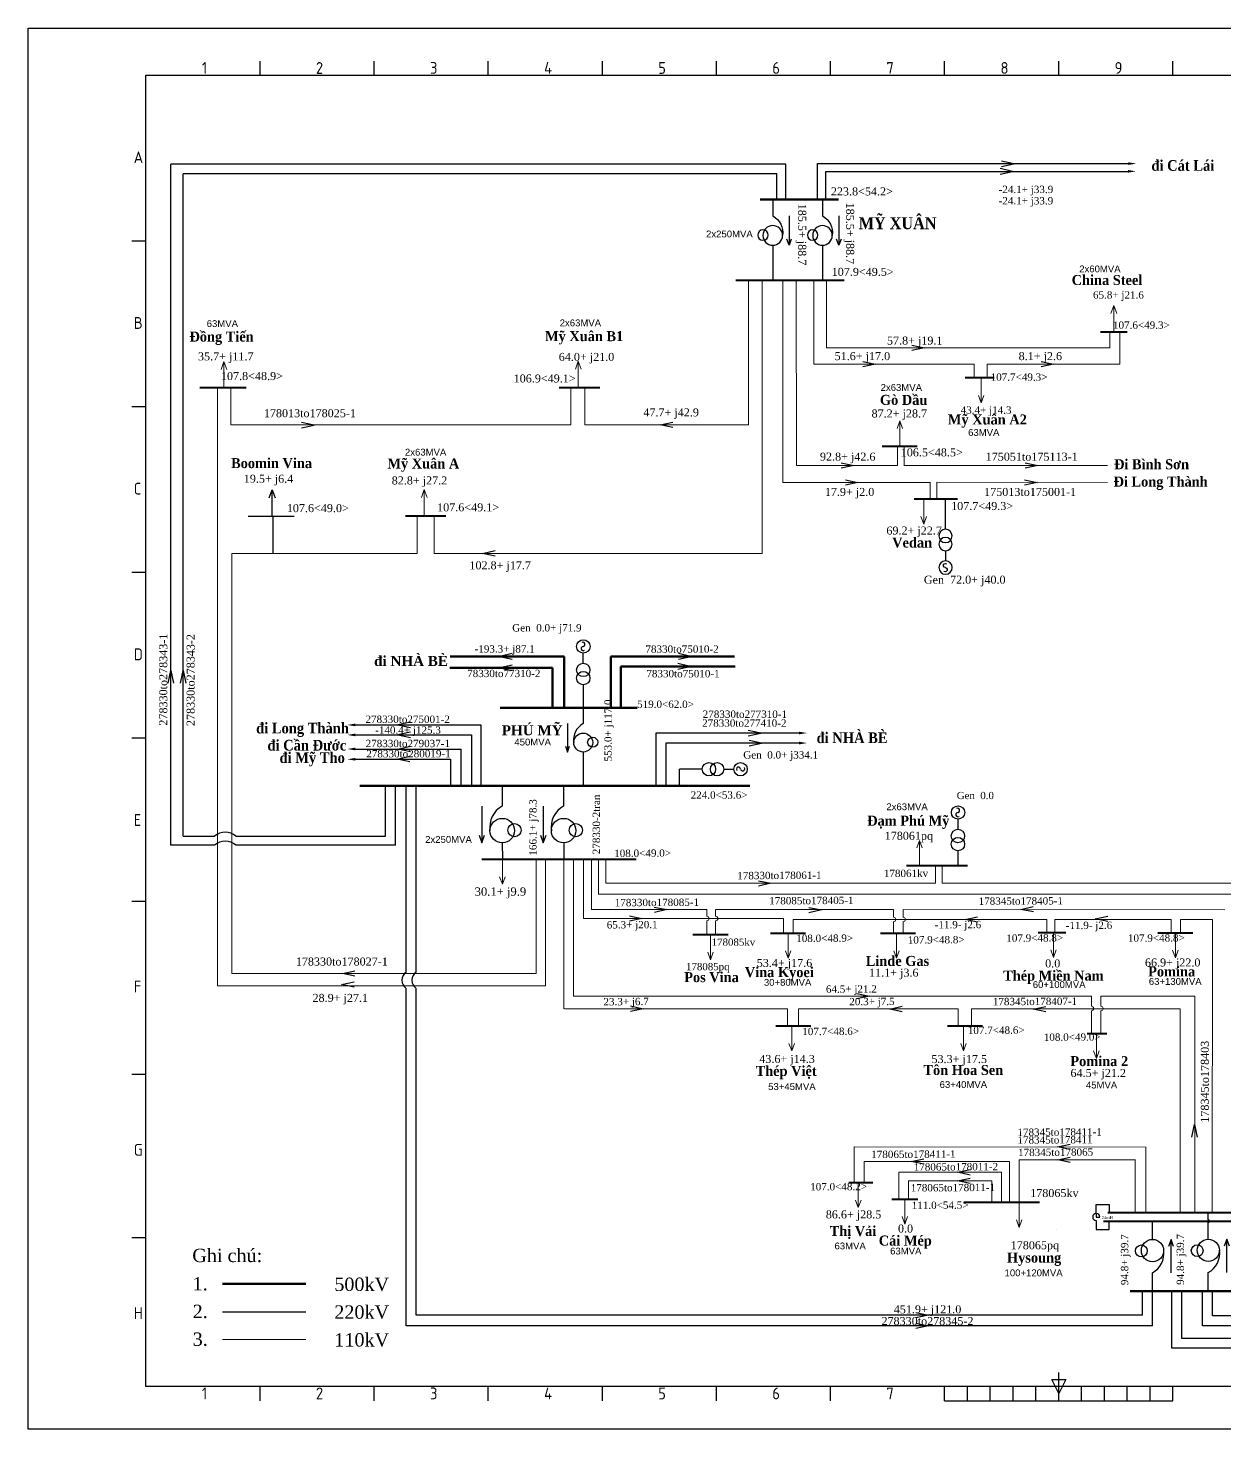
# Model space of a CAD drawing. Header units: millimetres. Extents: x 2932 to 7662, y 4157 to 14227.
# Drawn here: x 3676.9 to 3856.4, y 7070.2 to 7280.2 of the extents above; entities that cross this region are included whole.
import ezdxf
from ezdxf.enums import TextEntityAlignment as Align

# ---------------------------------------------------------------- set-up
doc = ezdxf.new("R2010")
doc.units = ezdxf.units.MM
doc.layers.get('Defpoints').update_dxf_attribs({"color": 8})
for name, color, linetype, lineweight in [('110kV_Bus20', 6, 'Continuous', 40), ('110kV_Line20', 5, 'Continuous', 13), ('110kV_LineHH', 5, 'Continuous', 13), ('220kV_Bushh', 4, 'Continuous', 53), ('220kV_Line', 4, 'Continuous', 25), ('220kV_Line20', 4, 'Continuous', 25), ('220kV_Linehh', 4, 'Continuous', 25), ('500kV_Bushh', 6, 'Continuous', 70), ('500kV_Linehh', 1, 'Continuous', 53), ('Generator', 4, 'Continuous', 25), ('Generator15', 4, 'Continuous', 25), ('Khung', 7, 'Continuous', 25), ('Load20', 7, 'Continuous', 15)]:
    doc.layers.add(name, color=color, linetype=linetype, lineweight=lineweight)
for name, color, linetype in [('110kV_Name20', 5, 'Continuous'), ('220kV_Namehh', 3, 'Continuous'), ('500kV_Namehh', 1, 'Continuous'), ('Legend', 7, 'Continuous'), ('MBAHH', 7, 'Continuous'), ('PSSE Flow', 2, 'Continuous'), ('PSSE Flow 20', 2, 'Continuous')]:
    doc.layers.add(name, color=color, linetype=linetype)
doc.layers.add('note', color=7, linetype='Continuous', plot=False)
doc.styles.add('110kV', font='timesbd.ttf')
doc.styles.add('220kV', font='timesbd.ttf')
doc.styles.add('500kV', font='timesbd.ttf')
doc.styles.add('ISO Proportional', font='isocp.shx')
doc.styles.add('Legend', font='times.ttf', dxfattribs={"height": 2.5})
doc.styles.add('NEW', font='arial.ttf', dxfattribs={"height": 2.5})
doc.styles.add('PSSE Flow', font='times.ttf')

# ---------------------------------------------------------------- blocks, each defined once
blk = doc.blocks.new('Khung A3')
at = {"linetype": 'Continuous', "ltscale": 1.6}
for points in [[(-370.81, 287), (-370.81, 290)], [(-346.62, 287), (-346.62, 290)], [(-322.44, 287), (-322.44, 290)], [(-298.25, 287), (-298.25, 290)], [(-274.06, 287), (-274.06, 290)], [(-249.88, 287), (-249.88, 290)], [(-225.69, 287), (-225.69, 290)], [(-201.5, 287), (-201.5, 290)], [(-177.31, 287), (-177.31, 290)], [(-398, 251.88), (-395, 251.88)], [(-398, 216.75), (-395, 216.75)], [(-398, 181.62), (-395, 181.62)], [(-398, 146.5), (-395, 146.5)], [(-398, 111.88), (-395, 111.88)], [(-398, 75.25), (-395, 75.25)], [(-398, 40.62), (-395, 40.62)], [(-370.81, 6), (-370.81, 9)], [(-346.62, 6), (-346.62, 9)], [(-322.44, 6), (-322.44, 9)], [(-298.25, 6), (-298.25, 9)], [(-274.06, 6), (-274.06, 9)], [(-249.88, 6), (-249.88, 9)], [(-225.69, 6), (-225.69, 9)], [(-177.31, 6), (-177.31, 9)]]:
    blk.add_lwpolyline(points, dxfattribs=at)
blk.add_lwpolyline([(-395, 287), (-8, 287), (-8, 9), (-395, 9)], close=True, dxfattribs=at)
at = {"layer": 'Defpoints', "linetype": 'Continuous', "ltscale": 1.6}
blk.add_lwpolyline([(-420, 297), (0, 297), (0, 0), (-420, 0)], close=True, dxfattribs=at)
at = {"layer": 'Khung'}
for p, q in [((-201.5, 9), (-201.5, 12)), ((-203, 10.5), (-200, 10.5)), ((-201.5, 7.5), (-203, 10.5)), ((-200, 10.5), (-201.5, 7.5))]:
    blk.add_line(p, q, dxfattribs=at)
at = {"layer": 'Khung', "ltscale": 1.6}
blk.add_line((-225.69, 6), (-177.31, 6), dxfattribs=at)
for points in [[(-220.85, 6), (-220.85, 9)], [(-216.01, 6), (-216.01, 9)], [(-211.18, 6), (-211.18, 9)], [(-206.34, 6), (-206.34, 9)], [(-201.5, 6), (-201.5, 9)], [(-196.66, 6), (-196.66, 9)], [(-191.82, 6), (-191.82, 9)], [(-186.99, 6), (-186.99, 9)], [(-182.15, 6), (-182.15, 9)]]:
    blk.add_lwpolyline(points, dxfattribs=at)
at = {"linetype": 'Continuous', "ltscale": 1.6, "style": 'ISO Proportional'}
for s, p in [('1', (-383.16, 287.29)), ('2', (-358.98, 287.29)), ('3', (-334.79, 287.29)), ('4', (-310.6, 287.29)), ('5', (-286.41, 287.29)), ('6', (-262.23, 287.29)), ('7', (-238.04, 287.29)), ('8', (-213.85, 287.29)), ('9', (-189.66, 287.29)), ('A', (-397.6, 268.35)), ('B', (-397.6, 233.23)), ('C', (-397.6, 198.1)), ('D', (-397.6, 162.98)), ('E', (-397.6, 127.85)), ('F', (-397.59, 92.56)), ('G', (-397.59, 57.94)), ('H', (-397.59, 23.31)), ('1', (-383.16, 6.29)), ('2', (-358.98, 6.29)), ('3', (-334.79, 6.29)), ('4', (-310.6, 6.29)), ('5', (-286.41, 6.29)), ('6', (-262.23, 6.29)), ('7', (-238.04, 6.29))]:
    blk.add_text(s, height=2.5, dxfattribs=at).set_placement(p)
blk = doc.blocks.new('*U97')
blk.add_lwpolyline([(0, 0), (0, -2.5, 0.31334), (-1.51, -5.5, -0.06873)], format="xyb")
for points in [[(-2.5, -2.5), (-2.5, -7)], [(-2.84, -6.06), (-2.5, -7), (-2.16, -6.06)], [(0, -7), (0, -9)]]:
    blk.add_lwpolyline(points)
for centre, radius in [((0, -5.5), 1.5), ((1.5, -5.45), 0.8)]:
    blk.add_circle(centre, radius)
blk = doc.blocks.new('*U9')
for points in [[(-1.86, 0.29), (-2.66, 0), (-1.86, -0.29)], [(0, 0), (-2.66, 0)]]:
    blk.add_lwpolyline(points)
blk = doc.blocks.new('*U7')
at = {"layer": 'PSSE Flow 20'}
blk.add_lwpolyline([(1.58, 0.34), (0, 0), (1.58, -0.34)], dxfattribs=at)
blk = doc.blocks.new('*U3')
for points in [[(0, 7), (0, 9)], [(2.84, 6.06), (2.5, 7), (2.16, 6.06)], [(2.5, 2.5), (2.5, 7)]]:
    blk.add_lwpolyline(points)
blk.add_lwpolyline([(0, 0), (0, 2.5, 0.31334), (1.51, 5.5, -0.06873)], format="xyb")
for centre, radius in [((0, 5.5), 1.5), ((-1.5, 5.45), 0.8)]:
    blk.add_circle(centre, radius)
blk = doc.blocks.new('*U8')
at = {"layer": 'MBAHH'}
for p, q in [((2.75, 0), (0, 0)), ((11.94, -0.02), (16.29, -0.02))]:
    blk.add_line(p, q, dxfattribs=at)
for centre in [(5.61, -0.01), (9.08, -0.01), (19.14, -0.03)]:
    blk.add_circle(centre, 2.86, dxfattribs=at)
for centre, radius, start, end in [((18.24, 0.01), 0.902, 357.46716, 214.21183), ((20.03, 0.17), 0.91, 192.84246, 33.32913)]:
    blk.add_arc(centre, radius, start, end, dxfattribs=at)
blk = doc.blocks.new('*U129')
for points in [[(0.29, 1.86), (0, 2.66), (-0.29, 1.86)], [(0, 0), (0, 2.66)]]:
    blk.add_lwpolyline(points)
blk = doc.blocks.new('*U128')
at = {"layer": 'PSSE Flow 20'}
blk.add_lwpolyline([(-1.58, -0.34), (0, 0), (-1.58, 0.34)], dxfattribs=at)
blk = doc.blocks.new('*U336')
for points in [[(-6.07, 2.81), (-7.01, 2.47), (-6.07, 2.13)], [(-2.51, 2.49), (-7.01, 2.47)], [(-7, -0.03), (-9, -0.04)]]:
    blk.add_lwpolyline(points)
blk.add_lwpolyline([(0, 0), (-2.5, -0.01, 0.31334), (-5.51, 1.48, -0.06873)], format="xyb")
for centre, radius in [((-5.5, -0.02), 1.5), ((-5.44, -1.52), 0.8)]:
    blk.add_circle(centre, radius)
blk = doc.blocks.new('*U337')
at = {"layer": 'PSSE Flow 20'}
blk.add_lwpolyline([(1.59, 0.29), (0, 0), (1.57, -0.38)], dxfattribs=at)
blk = doc.blocks.new('*U133')
at = {"layer": 'PSSE Flow 20'}
blk.add_lwpolyline([(-0.34, 1.58), (0, 0), (0.34, 1.58)], dxfattribs=at)

msp = doc.modelspace()

# ---------------------------------------------------------------- linework, layer by layer
at = {"layer": '110kV_Bus20'}
for p, q in [((3799.29, 7242.33), (3783.03, 7242.33)), ((3841.7, 7234.59), (3837.7, 7234.59)), ((3821.78, 7227.75), (3817.41, 7227.75)), ((3709.62, 7226.22), (3702.71, 7226.22)), ((3762.64, 7226.24), (3756.58, 7226.24)), ((3804.99, 7217.51), (3810.24, 7217.51)), ((3809.77, 7209.59), (3816.27, 7209.59)), ((3739.56, 7206.99), (3733.5, 7206.99)), ((3744.98, 7155.59), (3768.08, 7155.59)), ((3808.65, 7154.63), (3817.79, 7154.63)), ((3776.62, 7144.27), (3781.87, 7144.27)), ((3788.25, 7144.5), (3793.5, 7144.5)), ((3804.72, 7144.5), (3809.97, 7144.5)), ((3828.36, 7144.61), (3832.5, 7144.61)), ((3846.31, 7144.56), (3851.56, 7144.56)), ((3789.02, 7130.61), (3794.27, 7130.61)), ((3814.79, 7130.61), (3820.04, 7130.61)), ((3835.71, 7129.47), (3838.65, 7129.47)), ((3799.98, 7107.12), (3803.56, 7107.12)), ((3806.42, 7104.64), (3810.33, 7104.64)), ((3817.21, 7104.16), (3828.54, 7104.16)), ((3838.15, 7101.32), (3872.18, 7101.32)), ((3838.83, 7102.64), (3872.76, 7102.64))]:
    msp.add_line(p, q, dxfattribs=at)
at = {"layer": '110kV_Line20'}
for p, q in [((3790.09, 7212.05), (3790.09, 7242.33)), ((3792.14, 7214.61), (3792.08, 7242.33)), ((3794.74, 7229.79), (3794.74, 7242.33)), ((3796.65, 7232.24), (3796.65, 7242.33)), ((3839.09, 7234.59), (3839.09, 7232.19)), ((3840.63, 7234.59), (3840.63, 7229.79)), ((3815.65, 7232.24), (3796.65, 7232.24)), ((3839.09, 7232.24), (3815.65, 7232.24)), ((3818.78, 7229.79), (3794.74, 7229.79)), ((3818.78, 7227.75), (3818.78, 7229.79)), ((3840.63, 7229.79), (3820.7, 7229.79)), ((3820.7, 7227.75), (3820.7, 7229.79)), ((3705.35, 7226.22), (3705.34, 7136.59)), ((3707.32, 7226.22), (3707.32, 7220.68)), ((3758.33, 7226.22), (3758.33, 7220.68)), ((3760.39, 7226.22), (3760.39, 7220.68)), ((3807.26, 7217.54), (3807.26, 7214.61)), ((3808.26, 7217.51), (3808.26, 7214.61)), ((3807.26, 7214.61), (3792.14, 7214.61)), ((3838.75, 7214.61), (3808.21, 7214.61)), ((3812.17, 7212.05), (3790.09, 7212.05)), ((3812.17, 7212.09), (3812.17, 7209.59)), ((3813.17, 7212.09), (3813.17, 7209.59)), ((3838.75, 7212.06), (3813.17, 7212.09)), ((3735.25, 7206.97), (3735.25, 7201.43)), ((3737.82, 7206.98), (3737.82, 7201.43)), ((3735.25, 7201.43), (3707.5, 7201.43)), ((3707.5, 7201.43), (3707.5, 7138.46)), ((3787.01, 7201.43), (3737.82, 7201.43)), ((3753.09, 7155.59), (3753.09, 7138.46)), ((3754.5, 7136.62), (3754.5, 7155.59)), ((3757.24, 7133.17), (3757.25, 7155.64)), ((3758.73, 7155.59), (3758.73, 7135.05)), ((3760.21, 7155.59), (3760.21, 7146.68)), ((3761.4, 7155.57), (3761.4, 7148.04)), ((3762.47, 7155.57), (3762.47, 7150.36)), ((3763.54, 7155.59), (3763.54, 7152)), ((3812.98, 7154.63), (3812.98, 7152)), ((3813.98, 7154.63), (3813.98, 7152)), ((3763.54, 7152), (3812.98, 7152)), ((3813.98, 7152), (3928.87, 7152)), ((3762.47, 7150.36), (3928.84, 7150.36)), ((3761.4, 7148.04), (3778.69, 7148.04)), ((3778.69, 7148.04), (3778.69, 7147.01)), ((3780.01, 7148.04), (3780.01, 7147.01)), ((3780.01, 7148.04), (3806.68, 7148.04)), ((3806.68, 7148.04), (3806.68, 7146.89)), ((3808.12, 7148.04), (3808.12, 7146.89)), ((3808.12, 7148.04), (3856.37, 7148.01)), ((3790.2, 7146.68), (3760.21, 7146.68)), ((3778.69, 7146.34), (3778.69, 7144.27)), ((3780.01, 7146.34), (3780.01, 7144.27)), ((3790.2, 7146.68), (3790.2, 7144.5)), ((3791.65, 7146.55), (3791.65, 7144.5)), ((3791.65, 7146.55), (3829.65, 7146.55)), ((3806.68, 7146.22), (3806.68, 7144.5)), ((3808.12, 7146.22), (3808.12, 7144.5)), ((3829.65, 7146.55), (3829.65, 7144.61)), ((3830.86, 7146.55), (3830.86, 7144.61)), ((3830.86, 7146.55), (3848.31, 7146.55)), ((3848.31, 7146.55), (3848.31, 7144.56)), ((3849.7, 7146.55), (3849.7, 7144.56)), ((3849.7, 7146.55), (3854.48, 7146.54)), ((3705.34, 7136.59), (3754.5, 7136.62)), ((3707.5, 7138.46), (3753.09, 7138.46)), ((3836.35, 7135.05), (3758.73, 7135.05)), ((3836.35, 7135.05), (3836.35, 7133.54)), ((3837.77, 7135.05), (3837.77, 7133.54)), ((3837.77, 7135.05), (3851.83, 7135.05)), ((3757.37, 7133.17), (3790.77, 7133.17)), ((3790.77, 7130.61), (3790.77, 7133.17)), ((3792.42, 7130.61), (3792.42, 7133.17)), ((3792.42, 7133.17), (3816.37, 7133.17)), ((3816.37, 7130.61), (3816.37, 7133.17)), ((3818.35, 7130.61), (3818.35, 7133.17)), ((3818.35, 7133.17), (3849.66, 7133.17)), ((3836.35, 7132.86), (3836.35, 7129.47)), ((3837.77, 7132.86), (3837.77, 7129.47)), ((3849.66, 7133.17), (3849.66, 7102.64)), ((3800.76, 7112.46), (3844.49, 7112.43)), ((3800.76, 7112.46), (3800.76, 7107.12)), ((3844.49, 7112.46), (3844.49, 7102.64)), ((3802.3, 7110.28), (3824.05, 7110.27)), ((3802.3, 7110.28), (3802.3, 7107.12)), ((3824.05, 7110.27), (3824.05, 7104.16)), ((3825.51, 7110.52), (3825.51, 7104.16)), ((3825.51, 7110.52), (3842.88, 7110.52)), ((3842.88, 7110.54), (3842.88, 7102.64)), ((3807.48, 7108.64), (3807.48, 7104.64)), ((3807.48, 7108.64), (3822.87, 7108.64)), ((3821.41, 7107.35), (3808.94, 7107.35)), ((3808.94, 7107.35), (3808.94, 7104.64)), ((3821.41, 7107.35), (3821.41, 7104.16)), ((3822.87, 7108.64), (3822.87, 7104.16)), ((3706.1, 7083.57), (3718.6, 7083.57))]:
    msp.add_line(p, q, dxfattribs=at)
for centre in [(3778.69, 7146.68), (3780.01, 7146.68), (3806.68, 7146.55), (3808.12, 7146.55), (3836.34, 7133.2), (3837.77, 7133.2)]:
    msp.add_arc(centre, 0.337, 270, 90, dxfattribs=at)
at = {"layer": '110kV_LineHH'}
for p, q in [((3784.95, 7220.68), (3784.95, 7242.33)), ((3787.01, 7242.33), (3787.01, 7201.43)), ((3735.22, 7220.68), (3758.33, 7220.68)), ((3760.39, 7220.68), (3784.95, 7220.68))]:
    msp.add_line(p, q, dxfattribs=at)
for points in [[(3707.32, 7220.68), (3735.28, 7220.68)], [(3854.48, 7146.54), (3854.44, 7102.64)], [(3851.83, 7135.05), (3851.83, 7102.64)]]:
    msp.add_lwpolyline(points, dxfattribs=at)
msp.add_lwpolyline([(3831.14, 7100.01), (3831.14, 7100.01)], close=True, dxfattribs=at)
at = {"layer": '220kV_Bushh'}
for p, q in [((3786.7, 7254.47), (3798.45, 7254.47)), ((3726.7, 7166.58), (3785.15, 7166.58)), ((3842.17, 7090.84), (3863.02, 7090.84))]:
    msp.add_line(p, q, dxfattribs=at)
at = {"layer": '220kV_Line'}
for p, q in [((3837.08, 7102.48), (3837.08, 7103.83)), ((3837.08, 7103.83), (3839.02, 7103.83)), ((3839.02, 7103.83), (3839.02, 7102.64)), ((3837.08, 7102.48), (3837.07, 7101.94)), ((3837.08, 7101.94), (3837.62, 7101.94)), ((3837.08, 7101.4), (3837.08, 7100.08)), ((3839.02, 7100.08), (3839.02, 7101.32)), ((3837.08, 7100.08), (3839.02, 7100.08))]:
    msp.add_line(p, q, dxfattribs=at)
msp.add_arc((3837.08, 7101.94), 0.54, 0, 270, dxfattribs=at)
at = {"layer": '220kV_Line20'}
for points in [[(3841.81, 7258.9), (3843.01, 7258.7), (3841.81, 7258.5)], [(3841.89, 7260.06), (3843.09, 7259.86), (3841.89, 7259.66)], [(3726.01, 7175.91), (3724.81, 7175.71), (3726.01, 7175.51)], [(3726.01, 7174.41), (3724.81, 7174.21), (3726.01, 7174.01)], [(3792.52, 7174.69), (3793.72, 7174.49), (3792.52, 7174.29)], [(3725.99, 7172.3), (3724.79, 7172.1), (3725.99, 7171.9)], [(3792.52, 7173.19), (3793.72, 7172.99), (3792.52, 7172.79)], [(3725.99, 7170.76), (3724.79, 7170.56), (3725.99, 7170.36)]]:
    msp.add_solid(points, dxfattribs=at)
at = {"layer": '220kV_Linehh'}
for p, q in [((3698.33, 7157.7), (3698.33, 7259.78)), ((3790.56, 7259.78), (3698.33, 7259.78)), ((3700.19, 7159.04), (3700.19, 7258.34)), ((3789.2, 7258.34), (3700.19, 7258.34)), ((3789.2, 7254.47), (3789.2, 7258.34)), ((3790.56, 7254.47), (3790.56, 7259.78)), ((3795.26, 7254.48), (3795.26, 7259.86)), ((3795.26, 7259.86), (3841.89, 7259.86)), ((3796.52, 7254.46), (3796.52, 7258.7)), ((3796.52, 7258.7), (3841.81, 7258.7)), ((3716.85, 7206.97), (3709.94, 7206.97)), ((3713.63, 7206.97), (3713.63, 7201.43)), ((3726.01, 7175.71), (3744.84, 7175.71)), ((3792.52, 7174.49), (3771.03, 7174.49)), ((3726.01, 7174.21), (3743.4, 7174.21)), ((3792.52, 7172.99), (3772.57, 7172.99)), ((3725.87, 7172.1), (3741.88, 7172.1)), ((3725.87, 7170.6), (3740.28, 7170.6)), ((3730.52, 7159.04), (3730.52, 7166.58)), ((3732.02, 7157.7), (3732.02, 7166.58)), ((3733.62, 7138.67), (3733.62, 7166.58)), ((3735.12, 7138.67), (3735.12, 7166.58)), ((3733.62, 7085.61), (3733.62, 7136.19)), ((3735.12, 7087.23), (3735.12, 7136.19)), ((3845.5, 7087.23), (3845.5, 7093.4)), ((3845.5, 7085.61), (3845.5, 7090.84)), ((3848.39, 7082.26), (3848.39, 7090.84)), ((3849.89, 7083.74), (3849.89, 7090.84)), ((3853, 7085.61), (3853, 7090.84)), ((3854.5, 7087.11), (3854.5, 7090.84)), ((3706.1, 7087.73), (3718.6, 7087.73)), ((3783.69, 7087.23), (3735.12, 7087.22)), ((3844, 7087.23), (3783.69, 7087.23)), ((3915.94, 7087.11), (3854.5, 7087.11)), ((3783.69, 7085.61), (3733.62, 7085.61)), ((3845.5, 7085.61), (3783.69, 7085.61)), ((3953.73, 7085.61), (3853, 7085.61))]:
    msp.add_line(p, q, dxfattribs=at)
at = {"layer": '220kV_Linehh', "color": 4}
for p, q in [((3744.84, 7175.71), (3744.84, 7166.58)), ((3771.03, 7174.49), (3771.03, 7166.58)), ((3743.4, 7174.21), (3743.4, 7166.58)), ((3772.57, 7172.99), (3772.57, 7166.58)), ((3740.28, 7170.6), (3740.28, 7166.58)), ((3741.88, 7166.58), (3741.88, 7172.1)), ((3704.91, 7157.7), (3698.33, 7157.7)), ((3700.19, 7159.04), (3704.91, 7159.04)), ((3708.1, 7159.04), (3730.52, 7159.04)), ((3732.02, 7157.7), (3708.1, 7157.7)), ((3845.51, 7100.8), (3845.51, 7101.32)), ((3853.87, 7101.51), (3853.87, 7102.64)), ((3853.87, 7100.84), (3853.87, 7101.12)), ((3844, 7087.23), (3844, 7090.84)), ((3957.38, 7082.26), (3848.39, 7082.26)), ((3955.89, 7083.74), (3849.89, 7083.74))]:
    msp.add_line(p, q, dxfattribs=at)
at = {"layer": '500kV_Bushh'}
msp.add_line((3747.72, 7178.26), (3768.24, 7178.26), dxfattribs=at)
at = {"layer": '500kV_Linehh'}
for p, q in [((3757.33, 7185.99), (3740.23, 7185.99)), ((3757.33, 7185.99), (3757.33, 7178.26)), ((3764.32, 7185.99), (3782.83, 7185.99)), ((3764.32, 7185.99), (3764.32, 7178.18)), ((3755.57, 7184.28), (3740.16, 7184.28)), ((3755.57, 7184.28), (3755.57, 7178.26)), ((3765.82, 7184.49), (3782.95, 7184.49)), ((3765.82, 7184.49), (3765.82, 7178.26)), ((3706.1, 7091.9), (3718.6, 7091.9))]:
    msp.add_line(p, q, dxfattribs=at)
at = {"layer": 'Defpoints', "color": 4}
for centre, radius, start, end in [((3706.5, 7157.18), 2.45, 49.3745, 130.6255), ((3706.5, 7155.84), 2.45, 49.3745, 130.6255), ((3734.49, 7137.43), 1.51, 124.8694, 235.1306), ((3735.99, 7137.43), 1.51, 124.8694, 235.1306), ((3853.87, 7101.32), 0.199, 269.9889, 89.9889)]:
    msp.add_arc(centre, radius, start, end, dxfattribs=at)
at = {"layer": 'Generator'}
msp.add_line((3814.47, 7206), (3814.47, 7209.59), dxfattribs=at)
at = {"layer": 'Generator15'}
for p, q in [((3760.17, 7180.77), (3760.17, 7178.26)), ((3774.59, 7166.59), (3774.59, 7169.09)), ((3777.05, 7169.08), (3774.59, 7169.09)), ((3816.34, 7155.88), (3816.34, 7154.63))]:
    msp.add_line(p, q, dxfattribs=at)
at = {"layer": 'MBAHH'}
for p, q in [((3788.58, 7245.67), (3788.58, 7242.33)), ((3796.03, 7245.67), (3796.03, 7242.33)), ((3760.16, 7169.76), (3760.16, 7166.58))]:
    msp.add_line(p, q, dxfattribs=at)

# ---------------------------------------------------------------- block references
at = {"layer": '110kV_Line20', "yscale": 1.19094488188949, "zscale": 1.19094488188949}
for name, p, xscale, rotation in [('*U7', (3824.54, 7258.7), 1.19094488188949, 180), ('*U7', (3824.74, 7259.83), 1.19094488188949, 180), ('*U7', (3828.21, 7212.05), -1.19094488188949, 359.9999999999919), ('*U7', (3851.78, 7115.79), -1.19094488188949, 89.99999999999994), ('*U133', (3831.28, 7112.46), -1.19094488188949, 270), ('*U133', (3809.35, 7110.28), -1.19094488188949, 270), ('*U133', (3831.29, 7110.53), -1.19094488188949, 270)]:
    msp.add_blockref(name, p, dxfattribs=dict(at, xscale=xscale, rotation=rotation))
for p, xscale in [((3811.3, 7232.24), -1.19094488188949), ((3803.98, 7229.79), -1.19094488188949), ((3830.67, 7229.79), -1.19094488188949), ((3800.71, 7214.61), -1.19094488188949), ((3828.3, 7214.61), -1.19094488188949), ((3801.35, 7212.05), -1.19094488188949), ((3732.37, 7175.71), 1.19094488188949), ((3732.37, 7174.21), 1.19094488188949), ((3811.92, 7087.23), -1.19094488188949), ((3811.92, 7085.61), -1.19094488188949)]:
    msp.add_blockref('*U7', p, dxfattribs=dict(at, xscale=xscale))
at = {"layer": '220kV_Linehh', "yscale": 1.19094488188949, "zscale": 1.19094488188949}
for name, p, xscale in [('*U128', (3719.82, 7220.65), 1.19094488188949), ('*U128', (3771.72, 7220.68), -1.19094488188949), ('*U128', (3745.07, 7201.43), -1.19094488188949), ('*U7', (3747.65, 7185.99), 1.19094488188949), ('*U7', (3747.65, 7184.28), 1.19094488188949), ('*U128', (3786.77, 7174.49), 1.19094488188949), ('*U128', (3732.39, 7172.1), -1.19094488188949), ('*U128', (3786.9, 7172.99), 1.19094488188949), ('*U128', (3732.27, 7170.6), -1.19094488188949), ('*U337', (3788.31, 7152.01), -1.19094488188949), ('*U337', (3772.7, 7148.04), -1.19094488188949), ('*U337', (3795.86, 7148), -1.19094488188949), ('*U128', (3836.93, 7146.63), -1.19094488188949), ('*U128', (3817.41, 7146.53), -1.19094488188949), ('*U128', (3724.06, 7138.46), -1.19094488188949), ('*U128', (3723.95, 7136.8), -1.19094488188949), ('*U128', (3806.11, 7133.12), -1.19094488188949), ('*U128', (3827.63, 7133.11), -1.19094488188949), ('*U128', (3816.27, 7108.64), -1.19094488188949), ('*U128', (3816.27, 7107.35), -1.19094488188949)]:
    msp.add_blockref(name, p, dxfattribs=dict(at, xscale=xscale))
for name, p, xscale, rotation in [('*U7', (3776.21, 7184.49), 1.19094488188949, 180), ('*U7', (3776.31, 7185.99), 1.19094488188949, 180), ('*U128', (3698.33, 7183.85), -1.19094488188949, 270), ('*U128', (3700.19, 7183.85), -1.19094488188949, 270), ('*U128', (3768.97, 7146.68), -1.19094488188949, 180), ('*U337', (3825.76, 7148.04), -1.19094488188949, 180), ('*U128', (3803.06, 7135.05), -1.19094488188949, 180), ('*U128', (3769.14, 7133.17), -1.19094488188949, 180)]:
    msp.add_blockref(name, p, dxfattribs=dict(at, xscale=xscale, rotation=rotation))
at = {"layer": 'Defpoints', "xscale": -1.501988767751273, "yscale": 1.501988767751273, "zscale": 1.501988767751273}
msp.add_blockref('*U129', (3713.54, 7206.97), dxfattribs=at)
at = {"layer": 'Generator', "xscale": -0.3500602700837911, "yscale": 0.3500602700837911, "zscale": 0.3500602700837911, "rotation": 90.00000035443963}
msp.add_blockref('*U8', (3814.47, 7206), dxfattribs=at)
at = {"layer": 'Generator15', "xscale": 0.3500602700837911, "yscale": 0.3500602700837911, "zscale": 0.3500602700837911}
for p, rotation in [((3760.17, 7180.77), 90), ((3777.05, 7169.08), 359.9403041457299), ((3816.34, 7155.88), 90)]:
    msp.add_blockref('*U8', p, dxfattribs=dict(at, rotation=rotation))
at = {"layer": 'Khung', "xscale": 0.7071428571428572, "yscale": 0.7071428571428572, "zscale": 0.7071428571428572}
msp.add_blockref('Khung A3', (3973.94, 7070.16), dxfattribs=at)
at = {"layer": 'Load20', "yscale": 1.501988767751273, "zscale": 1.501988767751273}
for p, xscale in [((3839.7, 7234.59), 1.501988767751273), ((3706.31, 7226.22), -1.501988767751273), ((3759.42, 7226.24), -1.501988767751273), ((3736.34, 7206.99), -1.501988767751273)]:
    msp.add_blockref('*U129', p, dxfattribs=dict(at, xscale=xscale))
at = {"layer": 'Load20'}
for p, xscale, yscale, zscale, rotation in [((3819.81, 7227.75), 1.417322834645668, 1.417322834645668, 1.417322834645668, 89.99939019804052), ((3807.62, 7217.51), 1.417322834645668, 1.417322834645668, 1.417322834645668, 270), ((3811.2, 7209.59), -1.417322834645668, 1.417322834645668, 1.417322834645668, 269.9999999999757), ((3810.58, 7154.63), -1.417322834645668, 1.417322834645668, 1.417322834645668, 89.99999999997569), ((3748.04, 7155.59), -1.417322834645668, 1.417322834645668, 1.417322834645668, 269.9999999999757), ((3779.24, 7144.27), -1.417322834645668, 1.417322834645668, 1.417322834645668, 269.9999999999757), ((3790.88, 7144.5), -1.417322834645668, 1.417322834645668, 1.417322834645668, 269.9999999999757), ((3807.12, 7144.5), -1.417322834645668, 1.417322834645668, 1.417322834645668, 269.9999999999757), ((3830.65, 7144.61), -1.417322834645668, 1.417322834645668, 1.417322834645668, 269.9999999999757), ((3848.93, 7144.56), -1.417322834645668, 1.417322834645668, 1.417322834645668, 269.9999999999757), ((3791.42, 7130.61), 1.417322834645664, 1.417322834645664, 1.417322834645664, 90.0000000000243), ((3817.18, 7130.61), 1.417322834645664, 1.417322834645664, 1.417322834645664, 90.00000000002431), ((3837.09, 7129.47), -1.417322834645668, 1.417322834645668, 1.417322834645668, 269.9999999999757), ((3801.4, 7107.12), -1.417322834645668, 1.417322834645668, 1.417322834645668, 269.9999999999757), ((3808.38, 7104.64), -1.417322834645668, 1.417322834645668, 1.417322834645668, 269.9999999999757), ((3825.51, 7104.16), -1.417322834645668, 1.417322834645668, 1.417322834645668, 269.9999999999757)]:
    msp.add_blockref('*U9', p, dxfattribs=dict(at, xscale=xscale, yscale=yscale, zscale=zscale, rotation=rotation))
at = {"layer": 'MBAHH'}
for name, p, xscale, yscale, zscale, rotation in [('*U3', (3788.58, 7254.47), -0.9780274210252279, 0.9780274210252279, 0.9780274210252279, 180), ('*U3', (3796.03, 7254.47), -0.9780274210252279, 0.9780274210252279, 0.9780274210252279, 180), ('*U3', (3760.17, 7178.26), 0.9444448577243298, 0.9444448577243298, 0.9444448577243298, 180), ('*U336', (3748, 7166.61), 1.226456450418833, 1.226456450418833, 1.226456450418833, 89.99999999995109), ('*U336', (3757.2, 7166.61), 1.226456450418833, 1.226456450418833, 1.226456450418833, 89.99999999995109), ('*U97', (3853.87, 7090.84), 1.111111516287542, 1.111111516287542, 1.111111516287542, 180), ('*U97', (3845.5, 7090.8), 1.111111516287542, 1.111111516287542, 1.111111516287542, 180)]:
    msp.add_blockref(name, p, dxfattribs=dict(at, xscale=xscale, yscale=yscale, zscale=zscale, rotation=rotation))

# ---------------------------------------------------------------- texts
at = {"layer": '110kV_Name20', "style": '110kV', "width": 0.95}
for s, p in [('China Steel', (3838.68, 7241.66)), ('Đồng Tiến', (3705.95, 7233.18)), ('Mỹ Xuân B1', (3760.3, 7233.24)), ('Mỹ Xuân A2', (3820.75, 7220.75)), ('Mỹ Xuân A', (3736.2, 7214.15))]:
    msp.add_text(s, height=1.5, dxfattribs=at).set_placement(p, align=Align.CENTER)
for s, p in [('Gò Dầu', (3804.64, 7223.69)), ('Đi Bình Sơn', (3839.74, 7214.04)), ('Đi Long Thành', (3839.66, 7211.44)), ('Cái Mép', (3804.47, 7097.66))]:
    msp.add_text(s, height=1.5, dxfattribs=at).set_placement(p)
for s, p in [('Vedan', (3806.48, 7202.3)), ('Đạm Phú Mỹ', (3802.73, 7160.61)), ('Linde Gas', (3802.52, 7139.58)), ('Pos Vina', (3775.3, 7137.15)), ('Vina Kyoei', (3784.39, 7137.9)), ('Thép Miền Nam', (3823.12, 7137.38)), ('Pomina', (3844.85, 7138)), ('Pomina 2', (3833.18, 7124.56)), ('Thép Việt', (3786.01, 7123.09)), ('Tôn Hoa Sen', (3811.16, 7123.23)), ('Thị Vải', (3797.11, 7099.09)), ('Hysoung ', (3823.69, 7095.11))]:
    msp.add_text(s, height=1.5, rotation=360, dxfattribs=at).set_placement(p)
at = {"layer": '220kV_Line', "style": 'PSSE Flow'}
msp.add_text('24mH', height=0.432, dxfattribs=at).set_placement((3837.9, 7101.65))
at = {"layer": '220kV_Namehh', "style": '220kV', "width": 0.9}
for s, height, p in [('đi Cát Lái', 1.6, (3845.34, 7258.78)), ('MỸ XUÂN', 1.783, (3801.47, 7250.03)), ('đi Long Thành', 1.6, (3711.13, 7174.44)), ('đi NHÀ BÈ', 1.6, (3795.15, 7172.99)), ('đi Cần Đước', 1.6, (3712.83, 7171.87)), ('đi Mỹ Tho', 1.6, (3714.64, 7170.01))]:
    msp.add_text(s, height=height, dxfattribs=at).set_placement(p)
at = {"layer": '500kV_Namehh', "style": '500kV'}
for s, p in [('đi NHÀ BÈ', (3728.81, 7184.55)), ('PHÚ MỸ', (3747.95, 7174.15))]:
    msp.add_text(s, height=1.5, dxfattribs=at).set_placement(p)
at = {"layer": 'Defpoints', "style": '110kV', "width": 0.95}
msp.add_text('Boomin Vina', height=1.5, dxfattribs=at).set_placement((3713.45, 7214.21), align=Align.CENTER)
at = {"layer": 'Defpoints', "style": 'PSSE Flow'}
for s, p in [('19.5+ j6.4', (3712.99, 7212.02)), ('107.6<49.0>', (3720.38, 7207.61))]:
    msp.add_text(s, height=1.2, dxfattribs=at).set_placement(p, align=Align.CENTER)
at = {"layer": 'Legend', "style": 'Legend'}
msp.add_text('Ghi chú:', height=2, dxfattribs=at).set_placement((3701.56, 7095.18))
for s, p in [('1.', (3702.75, 7091.93)), ('500kV', (3726.96, 7091.89)), ('2.', (3702.75, 7087.78)), ('220kV', (3726.96, 7087.73)), ('3.', (3702.75, 7083.62)), ('110kV', (3726.96, 7083.56))]:
    msp.add_text(s, height=2, dxfattribs=at).set_placement(p, align=Align.MIDDLE)
at = {"layer": 'note', "color": 0, "style": 'NEW'}
for s, p in [('2x250MVA', (3782.08, 7249.31)), ('2x60MVA', (3837.62, 7244.07)), ('63MVA', (3706.07, 7235.87)), ('2x63MVA', (3759.74, 7235.98)), ('2x63MVA', (3807.85, 7226.3)), ('63MVA', (3820.21, 7219.55)), ('2x63MVA', (3736.54, 7216.6)), ('450MVA', (3752.59, 7173.14)), ('2x63MVA', (3808.71, 7163.44)), ('2x250MVA', (3739.97, 7158.54)), ('30+80MVA', (3790.81, 7137.12)), ('60+100MVA', (3831.51, 7136.78)), ('63+130MVA', (3848.91, 7137.25)), ('53+45MVA', (3791.45, 7121.49)), ('63+40MVA', (3817.15, 7121.8)), ('45MVA', (3837.87, 7121.72)), ('63MVA', (3800.18, 7097.6)), ('63MVA', (3808.52, 7096.84)), ('100+120MVA', (3827.68, 7093.57))]:
    msp.add_text(s, height=1.024, dxfattribs=at).set_placement(p, align=Align.MIDDLE_CENTER)
at = {"layer": 'PSSE Flow', "color": 6, "linetype": 'ByBlock', "style": 'PSSE Flow'}
msp.add_text('Gen  0.0', height=1.08, dxfattribs=at).set_placement((3821.73, 7164.59), align=Align.RIGHT)
at = {"layer": 'PSSE Flow', "style": 'PSSE Flow'}
msp.add_text('30.1+ j9.9', height=1.25, dxfattribs=at).set_placement((3747.75, 7150.1), align=Align.CENTER)
at = {"layer": 'PSSE Flow', "color": 6, "linetype": 'ByBlock', "style": 'PSSE Flow'}
msp.add_text('178085kv', height=1.08, dxfattribs=at).set_placement((3779.42, 7142.61))
msp.add_text('178085pq', height=1.08, dxfattribs=at).set_placement((3778.84, 7138.94), align=Align.CENTER)
at = {"layer": 'PSSE Flow 20', "style": 'PSSE Flow'}
for s, height, p in [('223.8<54.2>', 1.2, (3797.29, 7255.09)), ('107.9<49.5>', 1.2, (3797.41, 7243.03)), ('65.8+ j21.6', 1.1, (3836.58, 7239.62)), ('107.7<49.3>', 1.2, (3815.32, 7207.93)), ('Gen  0.0+ j71.9', 1.1, (3749.52, 7189.72)), ('519.0<62.0>', 1.1, (3768.24, 7178.26)), ('178065kv', 1.2, (3827.17, 7104.93))]:
    msp.add_text(s, height=height, dxfattribs=at).set_placement(p)
for s, height, p in [('-24.1+ j33.9', 1.1, (3826.53, 7255.99)), ('-24.1+ j33.9', 1.1, (3826.53, 7254.29)), ('57.8+ j19.1', 1.2, (3809.86, 7233.33)), ('51.6+ j17.0', 1.2, (3802.01, 7231)), ('8.1+ j2.6', 1.2, (3828.69, 7231)), ('178013to178025-1', 1.2, (3719.19, 7222.44)), ('47.7+ j42.9', 1.2, (3773.34, 7222.56)), ('92.8+ j42.6', 1.2, (3799.81, 7215.93)), ('17.9+ j2.0', 1.2, (3800.09, 7210.64)), ('175013to175001-1', 1.2, (3827.16, 7210.64)), ('102.8+ j17.7', 1.2, (3747.72, 7199.64)), ('-193.3+ j87.1', 1.1, (3748.39, 7187.11)), ('78330to75010-2', 1.1, (3774.98, 7187.08)), ('78330to77310-2', 1.1, (3748.26, 7183.43)), ('78330to75010-1', 1.1, (3775.12, 7183.4)), ('278330to275001-2', 1.1, (3733.85, 7176.56)), ('278330to277410-2', 1.1, (3784.31, 7175.99)), ('278330to277310-1', 1.1, (3784.4, 7177.32)), ('-140.4+ j125.3', 1.1, (3733.9, 7174.94)), ('278330to279037-1', 1.1, (3733.87, 7172.93)), ('278330to280019-1', 1.1, (3733.97, 7171.4)), ('178330to178027-1', 1.2, (3723.98, 7140.24)), ('28.9+ j27.1', 1.2, (3723.75, 7134.79)), ('451.9+ j121.0', 1.2, (3811.78, 7088.1)), ('278330to278345-2', 1.2, (3811.77, 7086.34))]:
    msp.add_text(s, height=height, dxfattribs=at).set_placement(p, align=Align.MIDDLE_CENTER)
for s, height, rotation, p in [('185.5+ j88.7', 1.2, 270, (3792.39, 7253.84)), ('185.5+ j88.7', 1.2, 270, (3799.58, 7254.01)), ('Gen  72.0+ j40.0', 1.2, 360, (3811.23, 7196.88)), ('553.0+ j117.0', 1.1, 90, (3764.43, 7170.24)), ('166.1+ j78.3', 1.1, 90, (3753.17, 7156.11)), ('278330-2tran', 1.1, 90, (3762.68, 7156.32)), ('108.0<49.0>', 1.1, 0.3152, (3764.81, 7155.91)), ('178330to178061-1', 1.1, 0.3152, (3783.26, 7152.57)), ('178061kv', 1.1, 0.3152, (3805.23, 7152.89)), ('178330to178085-1', 1.1, 0.3152, (3764.89, 7148.52)), ('178085to178405-1', 1.1, 0.3152, (3788.04, 7148.8)), ('65.3+ j20.1', 1.1, 0.3152, (3763.69, 7145.19)), ('-11.9- j2.6', 1.1, 0.3152, (3812.86, 7145.2)), ('-11.9- j2.6', 1.1, 0.3152, (3832.5, 7145.09)), ('108.0<48.9>', 1.1, 0.3152, (3792.1, 7143.16)), ('107.9<48.8>', 1.1, 0.3152, (3808.82, 7142.93)), ('107.9<48.8>', 1.1, 0.3152, (3823.59, 7143.2)), ('107.9<48.8>', 1.1, 0.3152, (3841.82, 7143.2)), ('64.5+ j21.2', 1.1, 0.3152, (3796.55, 7135.55)), ('23.3+ j6.7', 1.1, 0.3152, (3763.2, 7133.67)), ('20.3+ j7.5', 1.1, 0.3152, (3800.05, 7133.68)), ('178345to178407-1', 1.1, 0.3152, (3821.57, 7133.68)), ('107.7<48.6>', 1.1, 0.3152, (3793, 7129.2)), ('107.7<48.6>', 1.1, 0.3152, (3817.82, 7129.37)), ('108.0<49.0>', 1.1, 0.3152, (3829.21, 7128.34)), ('178065to178411-1', 1.1, 0.3152, (3803.34, 7110.77)), ('107.0<48.2>', 1.1, 0.3152, (3794.19, 7105.92)), ('111.0<54.5>', 1.1, 0.3152, (3809.41, 7103.14))]:
    msp.add_text(s, height=height, rotation=rotation, dxfattribs=at).set_placement(p)
for s, height, p in [('107.6<49.3>', 1.1, (3843.84, 7235.1)), ('35.7+ j11.7', 1.2, (3706.58, 7230.36)), ('64.0+ j21.0', 1.2, (3760.66, 7230.28)), ('87.2+ j28.7', 1.2, (3807.55, 7221.8)), ('107.6<49.1>', 1.2, (3742.91, 7207.73)), ('Gen  0.0+ j334.1', 1.1, (3789.77, 7170.67))]:
    msp.add_text(s, height=height, dxfattribs=at).set_placement(p, align=Align.CENTER)
for s, height, p in [('107.8<48.9>', 1.2, (3715.15, 7227.41)), ('106.9<49.1>', 1.2, (3759.03, 7227.05)), ('106.5<48.5>', 1.2, (3817.06, 7215.97)), ('82.8+ j27.2', 1.2, (3739.78, 7211.76)), ('224.0<53.6>', 1.1, (3784.79, 7164.66))]:
    msp.add_text(s, height=height, dxfattribs=at).set_placement(p, align=Align.RIGHT)
at = {"layer": 'PSSE Flow 20', "color": 6, "style": 'PSSE Flow'}
msp.add_text('107.7<49.3>', height=1.1, dxfattribs=at).set_placement((3825.5, 7227.31), align=Align.CENTER)
msp.add_text('43.4+ j14.3', height=1.1, dxfattribs=at).set_placement((3816.74, 7222.36))
at = {"layer": 'PSSE Flow 20', "color": 3, "style": 'PSSE Flow'}
msp.add_text('175051to175113-1', height=1.2, dxfattribs=at).set_placement((3827.39, 7215.93), align=Align.MIDDLE_CENTER)
at = {"layer": 'PSSE Flow 20', "style": 'PSSE Flow'}
for s, height, rotation, p in [('69.2+ j22.7', 1.2, 360, (3809.77, 7204.25)), ('178061pq', 1.2, 360, (3808.98, 7158.49)), ('53.4+ j17.6', 1.2, 360, (3790.34, 7139.43)), ('11.1+ j3.6', 1.2, 360, (3806.72, 7137.97)), ('0.0', 1.2, 360, (3830.55, 7139.36)), ('66.9+ j22.0', 1.2, 360, (3848.53, 7139.5)), ('43.6+ j14.3', 1.2, 360, (3790.72, 7125.04)), ('53.3+ j17.5', 1.2, 360, (3816.53, 7125.02)), ('64.5+ j21.2', 1.2, 360, (3837.37, 7122.94)), ('86.6+ j28.5', 1.2, 360, (3800.69, 7101.73)), ('0.0', 1.2, 360, (3808.48, 7099.61)), ('94.8+ j39.7', 1.1, 90, (3841.86, 7095.54)), ('94.8+ j39.7', 1.1, 90, (3850.23, 7095.58)), ('178065pq', 1.2, 360, (3827.87, 7097.11))]:
    msp.add_text(s, height=height, rotation=rotation, dxfattribs=at).set_placement(p, align=Align.CENTER)
for s, height, rotation, p in [('278330to278343-1', 1.2, 90, (3697.21, 7182.5)), ('278330to278343-2', 1.2, 90, (3701.31, 7182.44)), ('178345to178405-1', 1.1, 0.3152, (3825.76, 7149.32)), ('178345to178403', 1.2, 90, (3853.35, 7122.22)), ('178065to178011-2', 1.1, 0.3152, (3816.03, 7109.47)), ('178065to178011-1', 1.1, 0.3152, (3815.58, 7106.35))]:
    msp.add_text(s, height=height, rotation=rotation, dxfattribs=at).set_placement(p, align=Align.MIDDLE_CENTER)
at = {"layer": 'PSSE Flow 20', "color": 6, "style": 'PSSE Flow'}
for s, p in [('178345to178411-1', (3825.26, 7114.09)), ('178345to178411', (3825.26, 7112.93)), ('178345to178065', (3825.35, 7111.07))]:
    msp.add_text(s, height=1.1, rotation=0.3152, dxfattribs=at).set_placement(p)

doc.saveas('drawing.dxf')
